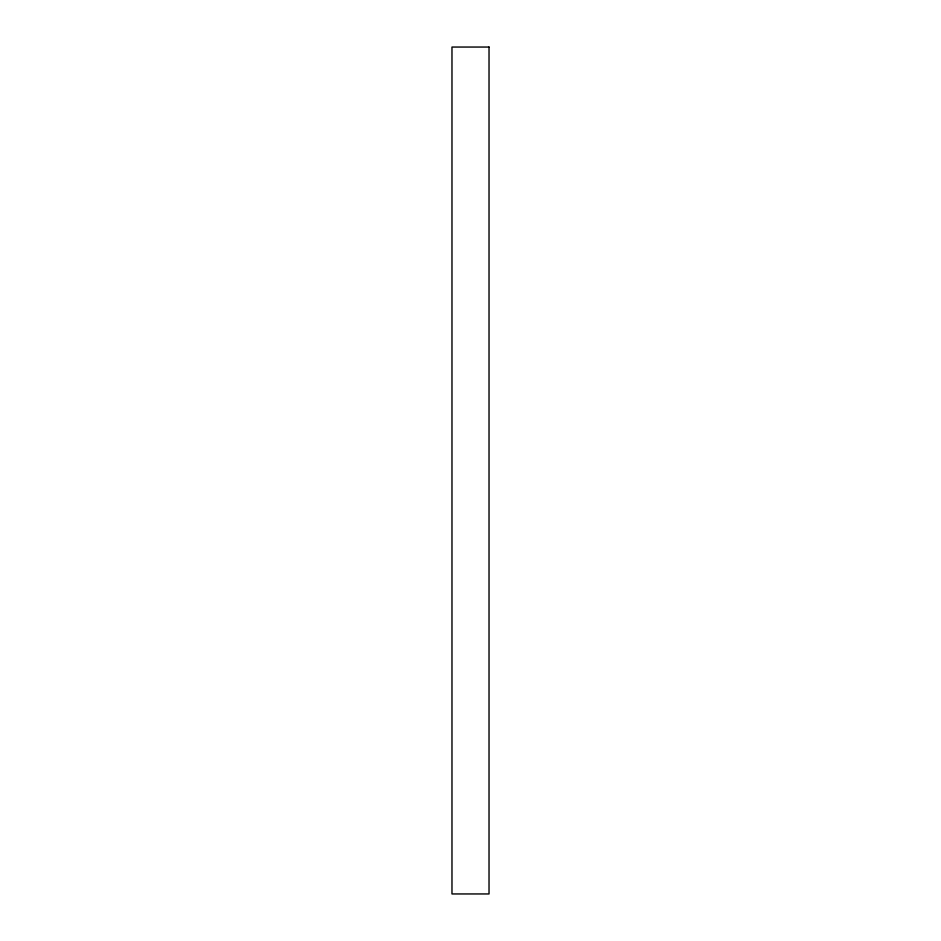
<?xml version="1.0" encoding="UTF-8"?>
<svg xmlns="http://www.w3.org/2000/svg" width="941" height="941" viewBox="0 0 941 941"><rect width="100%" height="100%" fill="white"/><g stroke="black" fill="none" stroke-linecap="round" stroke-linejoin="round"><path stroke-width="1.41" d="M489.026 47.05L451.974 47.05L451.974 893.95L489.026 893.95L489.026 47.05"/></g></svg>
